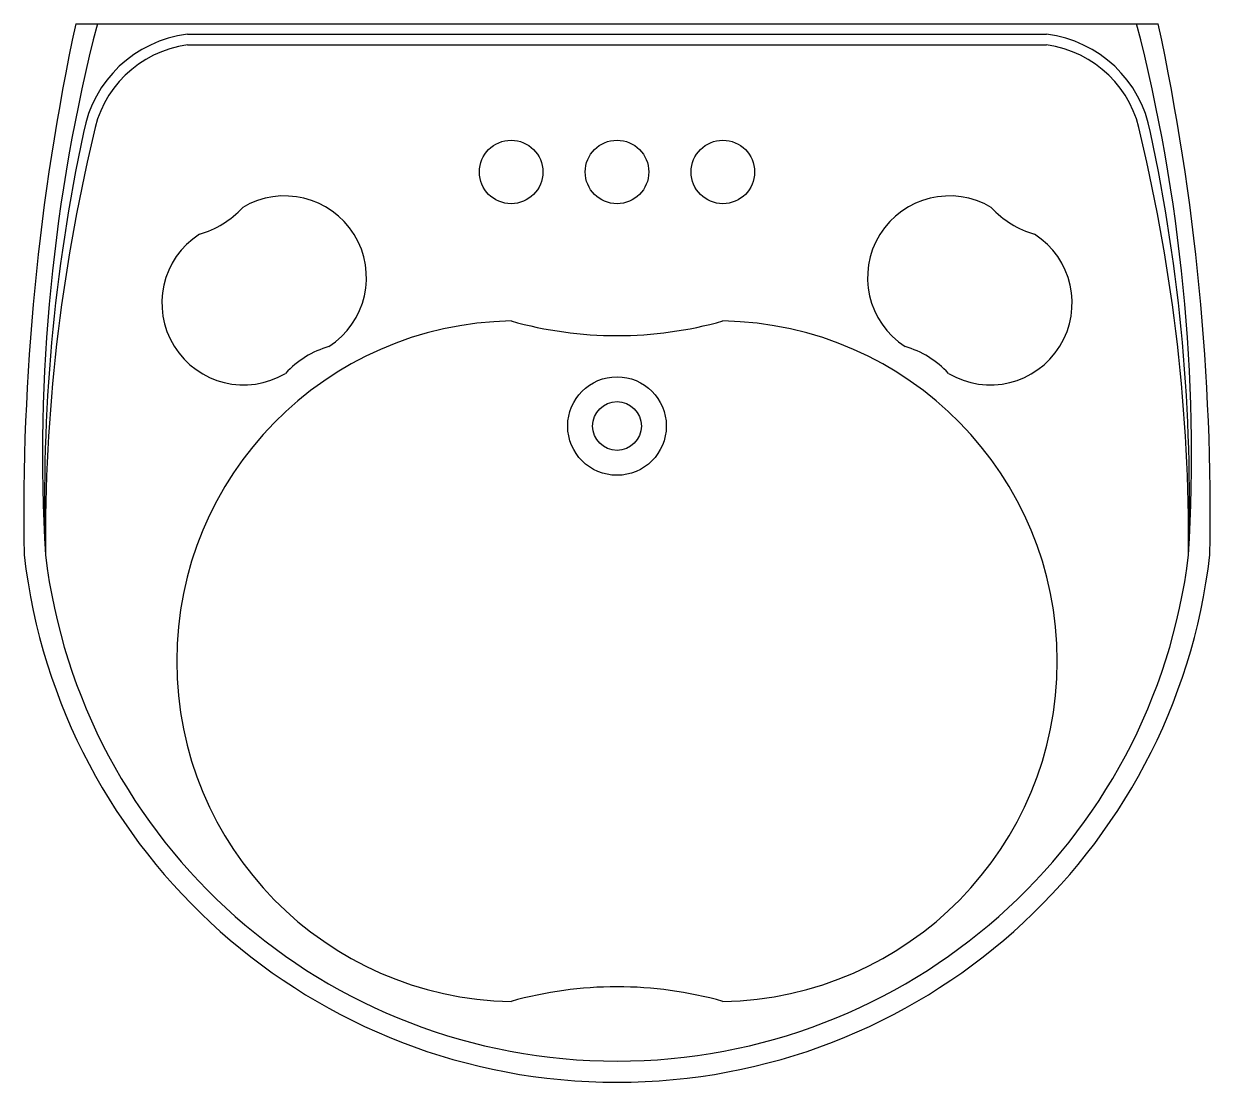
# Model space of a CAD drawing. Extents: x -848.991 to -848.43, y 500.051 to 500.551.
import ezdxf

# ---------------------------------------------------------------- set-up
doc = ezdxf.new("R2010")
doc.units = 0
doc.header["$LTSCALE"] = 50
doc.header["$MEASUREMENT"] = 0
doc.layers.add('A-PECAS', color=2, linetype='CONTINUOUS')

msp = doc.modelspace()

# ---------------------------------------------------------------- linework, layer by layer
at = {"layer": 'A-PECAS'}
msp.add_line((-848.9660867976703, 500.5506510893724), (-848.4548712893173, 500.5506510893724), dxfattribs=at)
at = {"layer": 'A-PECAS', "color": 1}
for p, q in [((-848.9133730589654, 500.5456510893724), (-848.5075850280223, 500.5456510893724)), ((-848.9133730589654, 500.5406510893724), (-848.5075850280223, 500.5406510893724))]:
    msp.add_line(p, q, dxfattribs=at)
for centre, radius in [((-848.7604790434938, 500.4806510893724), 0.015), ((-848.7104790434938, 500.4806510893724), 0.015), ((-848.6604790434939, 500.4806510893724), 0.015), ((-848.7104790434938, 500.3606510893724), 0.02326564516985068), ((-848.7104790434938, 500.3606510893724), 0.01151307096360784)]:
    msp.add_circle(centre, radius, dxfattribs=at)
at = {"layer": 'A-PECAS'}
for centre, radius, start, end in [((-847.8816338807804, 500.3185853274013), 1.109005251038086, 167.9212572072203, 180.9735446698822), ((-849.5393242062072, 500.3185853274013), 1.109005251038086, 359.0264553301178, 12.07874279277967), ((-848.7104790434938, 500.3326403551278), 0.2819259983489636, 186.701091917965, 353.2989080820349)]:
    msp.add_arc(centre, radius, start, end, dxfattribs=at)
at = {"layer": 'A-PECAS', "color": 1}
for centre, radius, start, end in [((-848.1652270806582, 500.3466387505664), 0.8165284448808722, 165.531167699392, 183.2925201493462), ((-848.9065046713389, 500.4892977064254), 0.05677040177906428, 96.9489740353768, 169.8304158568321), ((-848.5144534156487, 500.4892977064254), 0.05677040177906428, 10.16958414316791, 83.0510259646232), ((-849.2557310063295, 500.3466387505664), 0.8165284448809051, 356.7074798506544, 14.46883230060794), ((-848.9062829962504, 500.4888914964035), 0.05224293687760727, 97.79987007714833, 170.5217044979323), ((-848.5146750907372, 500.4888914964035), 0.05224293687760727, 9.478295502067672, 82.20012992285169), ((-848.1542706292674, 500.3257349973184), 0.8265458672164077, 167.876826245666, 181.8020847230625), ((-848.1549313649242, 500.3055911233076), 0.8254970547621671, 166.5574563773671, 180.4059420301999), ((-849.2660267220635, 500.3055911233076), 0.8254970547622389, 359.594057969801, 13.44254362263261), ((-849.2666874577202, 500.3257349973184), 0.8265458672164403, 358.197915276938, 12.12317375433385), ((-848.8674563607366, 500.4306868712263), 0.03864493129271047, 302.7865088785868, 120.8055447102641), ((-848.553501726251, 500.4306868712263), 0.03864493129271047, 59.19445528973589, 237.2134911214132), ((-848.9199065718124, 500.493742715127), 0.04425422819435889, 286.0316563190049, 317.5603972698459), ((-848.5010515151753, 500.493742715127), 0.04425422819435889, 222.4396027301541, 253.9683436809952), ((-848.8867583243995, 500.4187209997016), 0.03864493129271047, 122.7865088785867, 300.8055447102641), ((-848.5341997625882, 500.4187209997016), 0.03864493129271047, 239.1944552897359, 57.21349112141325), ((-848.7577009329116, 500.2495812001776), 0.1607115790422516, 90.9904820841613, 269.0095179158387), ((-848.7104790434938, 500.587385340288), 0.1840388028779625, 254.2356295245794, 285.7643704754205), ((-848.6632571540761, 500.2495812001776), 0.1607115790422516, 270.9904820841613, 89.00951791583869), ((-848.8343081133237, 500.3556651558009), 0.04425422819435889, 106.0316563190049, 137.560397269846), ((-848.586649973664, 500.3556651558009), 0.04425422819435889, 42.43960273015399, 73.96834368099508), ((-848.7104790434938, 500.3326403551278), 0.2719259983489637, 186.9487160794012, 353.0512839205987), ((-848.7104790434937, 499.9117770600672), 0.1840388028779625, 74.23562952457952, 105.7643704754206)]:
    msp.add_arc(centre, radius, start, end, dxfattribs=at)

doc.saveas('drawing.dxf')
